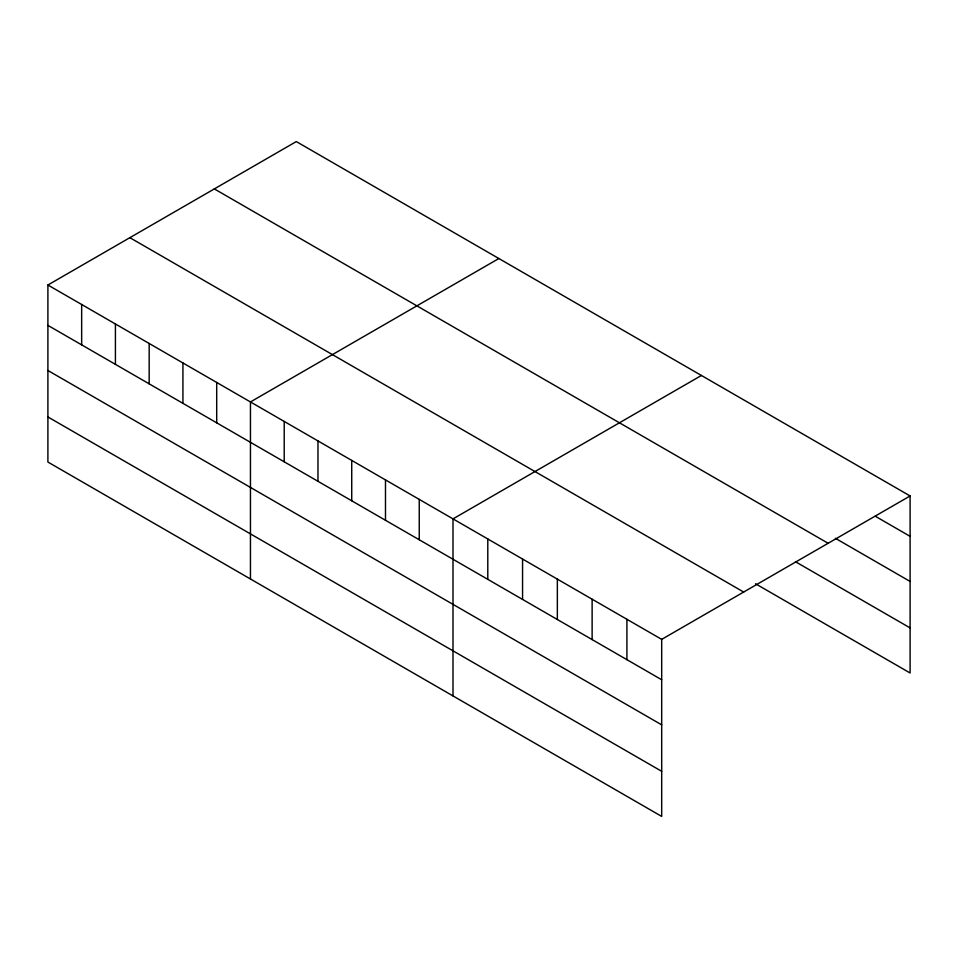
<?xml version="1.0" encoding="UTF-8"?>
<svg xmlns="http://www.w3.org/2000/svg" width="958" height="958" viewBox="0 0 958 958"><rect width="100%" height="100%" fill="white"/><g stroke="black" fill="none" stroke-linecap="round" stroke-linejoin="round"><path stroke-width="1.44" d="M47.9 285.005L661.691 639.369L661.691 816.42L47.9 462.043L47.9 285.005L296.309 141.58L910.1 495.957L910.1 672.995L755.515 583.757M498.855 258.528L250.457 401.941L250.457 578.991M701.412 375.464L453.002 518.889L453.002 695.927M661.691 639.369L910.1 495.957M875.313 516.254L910.1 536.336M835.388 538.3L910.1 581.434M214.329 188.906L828.131 543.282M795.451 561.711L910.1 627.897M129.869 237.668L743.671 592.044M47.9 325.373L661.691 679.749M47.9 370.483L661.691 724.847M47.9 416.946L661.691 771.31M626.915 619.287L626.915 659.667M592.128 599.205L592.128 639.585M557.352 579.123L557.352 619.503M522.565 559.041L522.565 599.421M487.79 538.971L487.79 579.339M419.245 499.393L419.245 539.773M385.487 479.898L385.487 520.278M351.73 460.415L351.73 500.794M317.972 440.919L317.972 481.299M284.215 421.436L284.215 461.816M216.7 382.446L216.7 422.825M182.93 362.962L182.93 403.342M149.173 343.467L149.173 383.847M115.415 323.984L115.415 364.363M81.658 304.488L81.658 344.868"/></g></svg>
